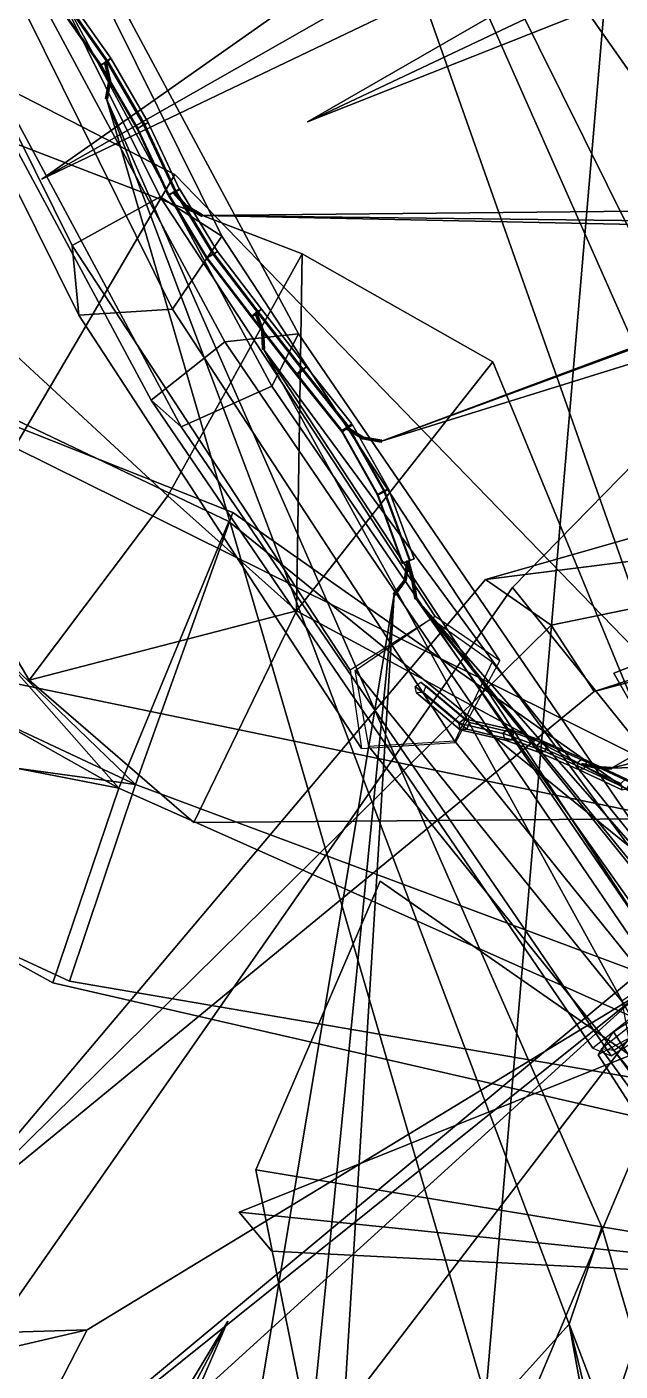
# Model space of a CAD drawing. Header units: metres. Extents: x -422 to 269, y -311 to 154.
# Drawn here: x -65.1 to -42.1, y -132 to -80.1 of the extents above; entities that cross this region are included whole.
import ezdxf

# ---------------------------------------------------------------- set-up
doc = ezdxf.new("R2010")
doc.units = ezdxf.units.M

msp = doc.modelspace()

# ---------------------------------------------------------------- linework, layer by layer
at = {"layer": 'coral-li_Intrnd', "color": 3}
for points in [[(-69.834, -66.6798, 573.8269), (-59.9173, -86.6771, 593.9765), (-63.3127, -88.5546, 593.7843), (-73.2293, -68.5573, 573.6347)], [(-67.453, -68.1911, 571.1553), (-57.5363, -88.1884, 591.3049), (-59.9173, -86.6771, 593.9765), (-69.834, -66.6798, 573.8269)], [(-67.75, -67.4526, 572.1255), (-54.5768, -91.966, 583.5184), (-57.4224, -92.2746, 586.1448), (-70.5956, -67.7612, 574.7519)], [(-68.7793, -69.472, 568.9707), (-55.6061, -93.9854, 580.3636), (-54.5768, -91.966, 583.5184), (-67.75, -67.4526, 572.1255)], [(-70.5956, -67.7612, 574.7519), (-57.4224, -92.2746, 586.1448), (-60.2585, -94.5298, 584.5715), (-73.4317, -70.0165, 573.1786)], [(-69.3547, -71.01667, 569.287), (-59.438, -91.01397, 589.4366), (-57.5363, -88.1884, 591.3049), (-67.453, -68.1911, 571.1553)], [(-73.2293, -68.5573, 573.6347), (-63.3127, -88.5546, 593.7843), (-63.0619, -91.2437, 590.9921), (-72.9785, -71.2464, 570.8425)], [(-72.2707, -71.0475, 569.6179), (-59.09748, -95.5608, 581.0107), (-55.6061, -93.9854, 580.3636), (-68.7793, -69.472, 568.9707)], [(-73.4317, -70.0165, 573.1786), (-60.2585, -94.5298, 584.5715), (-59.09748, -95.5608, 581.0107), (-72.2707, -71.0475, 569.6179)], [(-72.9785, -71.2464, 570.8425), (-63.0619, -91.2437, 590.9921), (-59.438, -91.01397, 589.4366), (-69.3547, -71.01667, 569.287)], [(-59.9173, -86.6771, 593.9765), (-49.2929, -102.876, 616.3358), (-52.5727, -104.9572, 616.3828), (-63.3127, -88.5546, 593.7843)], [(-57.5363, -88.1884, 591.3049), (-46.7963, -104.591, 613.9033), (-49.2929, -102.876, 616.3358), (-59.9173, -86.6771, 593.9765)], [(-59.438, -91.01397, 589.4366), (-48.5099, -107.748, 612.4244), (-46.7963, -104.591, 613.9033), (-57.5363, -88.1884, 591.3049)], [(-63.3127, -88.5546, 593.7843), (-52.5727, -104.9572, 616.3828), (-52.1337, -107.9778, 613.9799), (-63.0619, -91.2437, 590.9921)], [(-63.0619, -91.2437, 590.9921), (-52.1337, -107.9778, 613.9799), (-48.5099, -107.748, 612.4244), (-59.438, -91.01397, 589.4366)], [(-57.4224, -92.2746, 586.1448), (-40.3647, -117.3013, 591.2711), (-43.2008, -119.5566, 589.6978), (-60.2585, -94.5298, 584.5715)], [(-54.5768, -91.966, 583.5184), (-37.9733, -116.2484, 588.3965), (-40.3647, -117.3013, 591.2711), (-57.4224, -92.2746, 586.1448)], [(-55.6061, -93.9854, 580.3636), (-39.2817, -117.8104, 585.0891), (-37.9733, -116.2484, 588.3965), (-54.5768, -91.966, 583.5184)], [(-59.09748, -95.5608, 581.0107), (-42.494, -119.8433, 585.8888), (-39.2817, -117.8104, 585.0891), (-55.6061, -93.9854, 580.3636)], [(-60.2585, -94.5298, 584.5715), (-43.2008, -119.5566, 589.6978), (-42.494, -119.8433, 585.8888), (-59.09748, -95.5608, 581.0107)], [(-49.4506, -102.9599, 615.9559), (-39.1577, -115.7324, 638.0489), (-42.08405, -117.7404, 638.2513), (-52.3769, -104.9679, 616.1584)], [(-47.0911, -104.6328, 613.8895), (-36.7982, -117.4053, 635.9824), (-39.1577, -115.7324, 638.0489), (-49.4506, -102.9599, 615.9559)], [(-48.5371, -107.6904, 612.7955), (-38.2442, -120.4629, 634.8885), (-36.7982, -117.4053, 635.9824), (-47.0911, -104.6328, 613.8895)], [(-52.3769, -104.9679, 616.1584), (-42.08405, -117.7404, 638.2513), (-41.5603, -120.6731, 636.3119), (-51.8532, -107.9006, 614.2189)], [(-51.8532, -107.9006, 614.2189), (-41.5603, -120.6731, 636.3119), (-38.2442, -120.4629, 634.8885), (-48.5371, -107.6904, 612.7955)], [(-39.4259, -116.9807, 590.5884), (-24.651, -139.9418, 594.0043), (-27.6287, -141.8784, 593.8661), (-42.4036, -118.9174, 590.4502)], [(-40.288, -117.519, 591.0237), (-24.1725, -139.6604, 593.7123), (-26.7678, -141.7242, 592.2726), (-42.8832, -119.5828, 589.584)], [(-42.379, -119.643, 586.0657), (-26.2635, -141.7844, 588.7543), (-23.4117, -139.8, 588.0025), (-39.5271, -117.6586, 585.3139)], [(-42.9999, -119.8054, 587.0602), (-28.225, -142.7665, 590.4762), (-25.559, -141.3464, 588.4905), (-40.3339, -118.3853, 585.0745)], [(-42.4036, -118.9174, 590.4502), (-27.6287, -141.8784, 593.8661), (-28.225, -142.7665, 590.4762), (-42.9999, -119.8054, 587.0602)], [(-42.8832, -119.5828, 589.584), (-26.7678, -141.7242, 592.2726), (-26.2635, -141.7844, 588.7543), (-42.379, -119.643, 586.0657)]]:
    msp.add_3dface(points, dxfattribs=at)
at = {"layer": 'coral-li_Leaf', "color": 3}
for points in [[(-122.5912, -112.8587, 399.1118), (-142.5465, -114.0857, 372.0294), (-64.3111, -7.6116, 353.467)], [(-122.5912, -112.8587, 399.1118), (-64.3111, -7.6116, 353.467), (-142.5465, -114.0857, 372.0294)], [(-64.3111, -7.6116, 353.467), (-112.0403, -108.6876, 421.2815), (-122.5912, -112.8587, 399.1118)], [(-64.3111, -7.6116, 353.467), (-122.5912, -112.8587, 399.1118), (-112.0403, -108.6876, 421.2815)], [(-37.1664, -139.512, 350.2788), (-48.1767, -142.7496, 318.6329), (-36.955, -11.3458, 338.8611)], [(-37.1664, -139.512, 350.2788), (-36.955, -11.3458, 338.8611), (-48.1767, -142.7496, 318.6329)], [(-35.8006, -78.4035, 554.0554), (-31.865, -80.6178, 539.096), (-76.1096, -37.2877, 538.1706)], [(-35.8006, -78.4035, 554.0554), (-76.1096, -37.2877, 538.1706), (-31.865, -80.6178, 539.096)], [(9.782, -44.4468, 439.39), (-46.3025, -101.7557, 483.5005), (-37.1597, -113.1138, 473.9453)], [(9.782, -44.4468, 439.39), (-37.1597, -113.1138, 473.9453), (-46.3025, -101.7557, 483.5005)], [(-67.1485, -45.8071, 541.866), (-33.4479, -93.6829, 557.8463), (-29.8816, -92.2073, 546.9492)], [(-67.1485, -45.8071, 541.866), (-29.8816, -92.2073, 546.9492), (-33.4479, -93.6829, 557.8463)], [(-29.8816, -92.2073, 546.9492), (-27.7686, -92.466, 531.4689), (-67.1485, -45.8071, 541.866)], [(-29.8816, -92.2073, 546.9492), (-67.1485, -45.8071, 541.866), (-27.7686, -92.466, 531.4689)], [(-58.4374, -54.401, 545.4658), (-38.9494, -109.598, 561.4883), (-34.3475, -108.7853, 550.9146)], [(-58.4374, -54.401, 545.4658), (-34.3475, -108.7853, 550.9146), (-38.9494, -109.598, 561.4883)], [(-34.3475, -108.7853, 550.9146), (-31.2481, -109.168, 535.6038), (-58.4374, -54.401, 545.4658)], [(-34.3475, -108.7853, 550.9146), (-58.4374, -54.401, 545.4658), (-31.2481, -109.168, 535.6038)], [(-57.5984, -54.06905, 545.8489), (-11.05042, -81.2115, 573.7733), (-7.01489, -80.8388, 562.9465)], [(-57.5984, -54.06905, 545.8489), (-7.01489, -80.8388, 562.9465), (-11.05042, -81.2115, 573.7733)], [(-7.01489, -80.8388, 562.9465), (-3.1714, -83.5448, 548.0442), (-57.5984, -54.06905, 545.8489)], [(-7.01489, -80.8388, 562.9465), (-57.5984, -54.06905, 545.8489), (-3.1714, -83.5448, 548.0442)], [(-29.5303, -69.2636, 737.2285), (-64.4849, -85.99, 744.1902), (-34.3606, -68.823, 729.7443)], [(-29.5303, -69.2636, 737.2285), (-34.3606, -68.823, 729.7443), (-64.4849, -85.99, 744.1902)], [(-34.3606, -68.823, 729.7443), (-64.4849, -85.99, 744.1902), (-41.0146, -69.4695, 721.3805)], [(-34.3606, -68.823, 729.7443), (-41.0146, -69.4695, 721.3805), (-64.4849, -85.99, 744.1902)], [(-21.1227, -70.6874, 766.3065), (-54.2188, -83.7805, 769.4338), (-24.8375, -69.8831, 759.1609)], [(-21.1227, -70.6874, 766.3065), (-24.8375, -69.8831, 759.1609), (-54.2188, -83.7805, 769.4338)], [(-24.8375, -69.8831, 759.1609), (-54.2188, -83.7805, 769.4338), (-30.1898, -69.9382, 751.0513)], [(-24.8375, -69.8831, 759.1609), (-30.1898, -69.9382, 751.0513), (-54.2188, -83.7805, 769.4338)], [(-65.5389, -96.3488, 669.8953), (-77.8096, -76.3077, 692.61), (-59.3452, -85.8068, 671.121)], [(-65.5389, -96.3488, 669.8953), (-59.3452, -85.8068, 671.121), (-77.8096, -76.3077, 692.61)], [(-3.6525, -78.5453, 584.4496), (-0.753, -77.2034, 571.1906), (-51.3642, -96.1148, 572.9307)], [(-3.6525, -78.5453, 584.4496), (-51.3642, -96.1148, 572.9307), (-0.753, -77.2034, 571.1906)], [(-64.9776, -105.3414, 703.3209), (-80.6228, -78.792, 727.8245), (-59.6126, -98.2192, 703.4929)], [(-64.9776, -105.3414, 703.3209), (-59.6126, -98.2192, 703.4929), (-80.6228, -78.792, 727.8245)], [(-59.6126, -98.2192, 703.4929), (-80.6228, -78.792, 727.8245), (-54.4304, -88.8792, 704.2389)], [(-59.6126, -98.2192, 703.4929), (-54.4304, -88.8792, 704.2389), (-80.6228, -78.792, 727.8245)], [(-51.3642, -96.1148, 572.9307), (-4.9382, -81.6775, 593.9545), (-3.6525, -78.5453, 584.4496)], [(-51.3642, -96.1148, 572.9307), (-3.6525, -78.5453, 584.4496), (-4.9382, -81.6775, 593.9545)], [(-61.9923, -82.8861, 573.1648), (-47.1827, -133.6174, 569.5825), (-44.1159, -130.2162, 560.5917)], [(-61.9923, -82.8861, 573.1648), (-44.1159, -130.2162, 560.5917), (-47.1827, -133.6174, 569.5825)], [(-44.1159, -130.2162, 560.5917), (-42.8599, -126.4684, 547.5386), (-61.9923, -82.8861, 573.1648)], [(-44.1159, -130.2162, 560.5917), (-61.9923, -82.8861, 573.1648), (-42.8599, -126.4684, 547.5386)], [(-65.5389, -96.3488, 669.8953), (-59.3452, -85.8068, 671.121), (-33.9801, -111.9843, 638.8175)], [(-65.5389, -96.3488, 669.8953), (-33.9801, -111.9843, 638.8175), (-59.3452, -85.8068, 671.121)], [(-2.9782, -98.5211, 649.7433), (-4.06479, -86.6654, 646.7), (-42.481, -108.7426, 626.4774)], [(-2.9782, -98.5211, 649.7433), (-42.481, -108.7426, 626.4774), (-4.06479, -86.6654, 646.7)], [(-58.2943, -87.3981, 574.0093), (-10.5521, -88.3814, 596.9337), (-7.8911, -86.8961, 587.315)], [(-58.2943, -87.3981, 574.0093), (-7.8911, -86.8961, 587.315), (-10.5521, -88.3814, 596.9337)], [(-7.8911, -86.8961, 587.315), (-4.2414, -88.03004, 574.223), (-58.2943, -87.3981, 574.0093)], [(-7.8911, -86.8961, 587.315), (-58.2943, -87.3981, 574.0093), (-4.2414, -88.03004, 574.223)], [(-61.5073, -109.5052, 687.8392), (-83.1463, -97.3321, 698.2047), (-80.305, -88.2179, 696.3947)], [(-61.5073, -109.5052, 687.8392), (-80.305, -88.2179, 696.3947), (-83.1463, -97.3321, 698.2047)], [(-61.5073, -109.5052, 687.8392), (-80.305, -88.2179, 696.3947), (-57.2621, -99.2101, 687.2524)], [(-61.5073, -109.5052, 687.8392), (-57.2621, -99.2101, 687.2524), (-80.305, -88.2179, 696.3947)], [(-60.8609, -109.3669, 688.3796), (-84.6717, -98.2038, 694.0629), (-81.9963, -88.9835, 692.564)], [(-60.8609, -109.3669, 688.3796), (-81.9963, -88.9835, 692.564), (-84.6717, -98.2038, 694.0629)], [(-60.8609, -109.3669, 688.3796), (-81.9963, -88.9835, 692.564), (-57.1039, -98.8675, 688.3145)], [(-60.8609, -109.3669, 688.3796), (-57.1039, -98.8675, 688.3145), (-81.9963, -88.9835, 692.564)], [(-54.6445, -102.6601, 674.6042), (-59.6126, -98.2192, 703.4929), (-54.4304, -88.8792, 704.2389)], [(-54.6445, -102.6601, 674.6042), (-54.4304, -88.8792, 704.2389), (-59.6126, -98.2192, 703.4929)], [(-54.6445, -102.6601, 674.6042), (-54.4304, -88.8792, 704.2389), (-47.05982, -93.04155, 675.5807)], [(-54.6445, -102.6601, 674.6042), (-47.05982, -93.04155, 675.5807), (-54.4304, -88.8792, 704.2389)], [(-55.9257, -92.5604, 573.0347), (-30.4738, -138.8195, 568.7792), (-28.2659, -134.729, 559.8238)], [(-55.9257, -92.5604, 573.0347), (-28.2659, -134.729, 559.8238), (-30.4738, -138.8195, 568.7792)], [(-28.2659, -134.729, 559.8238), (-27.9224, -130.6461, 546.8153), (-55.9257, -92.5604, 573.0347)], [(-28.2659, -134.729, 559.8238), (-55.9257, -92.5604, 573.0347), (-27.9224, -130.6461, 546.8153)], [(-54.6445, -102.6601, 674.6042), (-47.05982, -93.04155, 675.5807), (-39.809, -110.6831, 630.7659)], [(-54.6445, -102.6601, 674.6042), (-39.809, -110.6831, 630.7659), (-47.05982, -93.04155, 675.5807)], [(-18.604, -97.828, 741.8746), (-47.3492, -101.4522, 735.5282), (-21.5234, -94.07542, 731.7875)], [(-18.604, -97.828, 741.8746), (-21.5234, -94.07542, 731.7875), (-47.3492, -101.4522, 735.5282)], [(-33.9801, -111.9843, 638.8175), (-68.8838, -104.776, 670.5584), (-65.5389, -96.3488, 669.8953)], [(-33.9801, -111.9843, 638.8175), (-65.5389, -96.3488, 669.8953), (-68.8838, -104.776, 670.5584)], [(-61.5073, -109.5052, 687.8392), (-86.4788, -104.6578, 699.0609), (-83.1463, -97.3321, 698.2047)], [(-61.5073, -109.5052, 687.8392), (-83.1463, -97.3321, 698.2047), (-86.4788, -104.6578, 699.0609)], [(-18.604, -97.828, 741.8746), (-44.8075, -103.217, 744.7392), (-47.3492, -101.4522, 735.5282)], [(-18.604, -97.828, 741.8746), (-47.3492, -101.4522, 735.5282), (-44.8075, -103.217, 744.7392)], [(-18.604, -97.828, 741.8746), (-43.1491, -105.7764, 752.2361), (-44.8075, -103.217, 744.7392)], [(-18.604, -97.828, 741.8746), (-44.8075, -103.217, 744.7392), (-43.1491, -105.7764, 752.2361)], [(-17.01238, -98.8794, 749.901), (-43.1491, -105.7764, 752.2361), (-18.604, -97.828, 741.8746)], [(-17.01238, -98.8794, 749.901), (-18.604, -97.828, 741.8746), (-43.1491, -105.7764, 752.2361)], [(-60.8609, -109.3669, 688.3796), (-87.735, -105.6835, 694.48), (-84.6717, -98.2038, 694.0629)], [(-60.8609, -109.3669, 688.3796), (-84.6717, -98.2038, 694.0629), (-87.735, -105.6835, 694.48)], [(-54.6445, -102.6601, 674.6042), (-64.9776, -105.3414, 703.3209), (-59.6126, -98.2192, 703.4929)], [(-54.6445, -102.6601, 674.6042), (-59.6126, -98.2192, 703.4929), (-64.9776, -105.3414, 703.3209)], [(-42.481, -108.7426, 626.4774), (-1.09285, -107.4025, 650.2036), (-2.9782, -98.5211, 649.7433)], [(-42.481, -108.7426, 626.4774), (-2.9782, -98.5211, 649.7433), (-1.09285, -107.4025, 650.2036)], [(-60.8609, -109.3669, 688.3796), (-57.1039, -98.8675, 688.3145), (-21.05065, -124.2182, 684.9818)], [(-60.8609, -109.3669, 688.3796), (-21.05065, -124.2182, 684.9818), (-57.1039, -98.8675, 688.3145)], [(-61.5073, -109.5052, 687.8392), (-57.2621, -99.2101, 687.2524), (-23.9536, -126.2293, 676.5703)], [(-61.5073, -109.5052, 687.8392), (-23.9536, -126.2293, 676.5703), (-57.2621, -99.2101, 687.2524)], [(-46.3025, -101.7557, 483.5005), (-77.7534, -146.8602, 499.7283), (-37.1597, -113.1138, 473.9453)], [(-46.3025, -101.7557, 483.5005), (-37.1597, -113.1138, 473.9453), (-77.7534, -146.8602, 499.7283)], [(-44.8075, -103.217, 744.7392), (-68.7082, -126.7617, 738.7117), (-47.3492, -101.4522, 735.5282)], [(-44.8075, -103.217, 744.7392), (-47.3492, -101.4522, 735.5282), (-68.7082, -126.7617, 738.7117)], [(-50.8716, -102.0322, 572.2581), (-59.5479, -153.8685, 565.6608), (-55.7794, -151.5152, 556.6017)], [(-50.8716, -102.0322, 572.2581), (-55.7794, -151.5152, 556.6017), (-59.5479, -153.8685, 565.6608)], [(-55.7794, -151.5152, 556.6017), (-53.7011, -147.8068, 543.6428), (-50.8716, -102.0322, 572.2581)], [(-55.7794, -151.5152, 556.6017), (-50.8716, -102.0322, 572.2581), (-53.7011, -147.8068, 543.6428)], [(-50.03716, -102.1907, 572.55), (-19.9142, -144.8003, 581.6519), (-17.06168, -142.5676, 572.2346)], [(-50.03716, -102.1907, 572.55), (-17.06168, -142.5676, 572.2346), (-19.9142, -144.8003, 581.6519)], [(-17.06168, -142.5676, 572.2346), (-15.5683, -141.47, 558.7226), (-50.03716, -102.1907, 572.55)], [(-17.06168, -142.5676, 572.2346), (-50.03716, -102.1907, 572.55), (-15.5683, -141.47, 558.7226)], [(-58.6129, -110.8391, 674.6306), (-64.9776, -105.3414, 703.3209), (-54.6445, -102.6601, 674.6042)], [(-58.6129, -110.8391, 674.6306), (-54.6445, -102.6601, 674.6042), (-64.9776, -105.3414, 703.3209)], [(-39.809, -110.6831, 630.7659), (-58.6129, -110.8391, 674.6306), (-54.6445, -102.6601, 674.6042)], [(-39.809, -110.6831, 630.7659), (-54.6445, -102.6601, 674.6042), (-58.6129, -110.8391, 674.6306)], [(-43.1491, -105.7764, 752.2361), (-68.7082, -126.7617, 738.7117), (-44.8075, -103.217, 744.7392)], [(-43.1491, -105.7764, 752.2361), (-44.8075, -103.217, 744.7392), (-68.7082, -126.7617, 738.7117)], [(-64.06078, -117.0235, 690.0791), (-86.4788, -104.6578, 699.0609), (-61.5073, -109.5052, 687.8392)], [(-64.06078, -117.0235, 690.0791), (-61.5073, -109.5052, 687.8392), (-86.4788, -104.6578, 699.0609)], [(-63.4169, -116.97, 690.3088), (-87.735, -105.6835, 694.48), (-60.8609, -109.3669, 688.3796)], [(-63.4169, -116.97, 690.3088), (-60.8609, -109.3669, 688.3796), (-87.735, -105.6835, 694.48)], [(-23.9536, -126.2293, 676.5703), (-64.06078, -117.0235, 690.0791), (-61.5073, -109.5052, 687.8392)], [(-23.9536, -126.2293, 676.5703), (-61.5073, -109.5052, 687.8392), (-64.06078, -117.0235, 690.0791)], [(-21.05065, -124.2182, 684.9818), (-63.4169, -116.97, 690.3088), (-60.8609, -109.3669, 688.3796)], [(-21.05065, -124.2182, 684.9818), (-60.8609, -109.3669, 688.3796), (-63.4169, -116.97, 690.3088)], [(-37.1597, -113.1138, 473.9453), (-77.7534, -146.8602, 499.7283), (-70.6612, -156.8954, 487.8342)], [(-37.1597, -113.1138, 473.9453), (-70.6612, -156.8954, 487.8342), (-77.7534, -146.8602, 499.7283)], [(-37.1597, -113.1138, 473.9453), (-70.6612, -156.8954, 487.8342), (-61.5157, -170.8289, 475.8429)], [(-37.1597, -113.1138, 473.9453), (-61.5157, -170.8289, 475.8429), (-70.6612, -156.8954, 487.8342)], [(-37.1597, -113.1138, 473.9453), (-61.5157, -170.8289, 475.8429), (-28.7349, -127.6061, 457.385)], [(-37.1597, -113.1138, 473.9453), (-28.7349, -127.6061, 457.385), (-61.5157, -170.8289, 475.8429)], [(-68.9696, -142.5079, 598.6396), (-41.4045, -117.4585, 611.3974), (-66.3769, -137.4825, 591.7431)], [(-68.9696, -142.5079, 598.6396), (-66.3769, -137.4825, 591.7431), (-41.4045, -117.4585, 611.3974)], [(-66.3769, -137.4825, 591.7431), (-41.4045, -117.4585, 611.3974), (-62.739, -130.4315, 584.5532)], [(-66.3769, -137.4825, 591.7431), (-62.739, -130.4315, 584.5532), (-41.4045, -117.4585, 611.3974)], [(-44.1159, -130.2162, 560.5917), (-33.8734, -157.0787, 538.4709), (-42.8599, -126.4684, 547.5386)], [(-44.1159, -130.2162, 560.5917), (-42.8599, -126.4684, 547.5386), (-33.8734, -157.0787, 538.4709)], [(-75.2573, -159.9111, 627.9213), (-57.2995, -130.0935, 635.9825), (-71.6073, -157.2709, 621.1973)], [(-75.2573, -159.9111, 627.9213), (-71.6073, -157.2709, 621.1973), (-57.2995, -130.0935, 635.9825)], [(-71.6073, -157.2709, 621.1973), (-57.2995, -130.0935, 635.9825), (-67.1632, -152.8291, 613.7853)], [(-71.6073, -157.2709, 621.1973), (-67.1632, -152.8291, 613.7853), (-57.2995, -130.0935, 635.9825)], [(-47.1827, -133.6174, 569.5825), (-37.9835, -163.6128, 558.7766), (-44.1159, -130.2162, 560.5917)], [(-47.1827, -133.6174, 569.5825), (-44.1159, -130.2162, 560.5917), (-37.9835, -163.6128, 558.7766)], [(-44.1159, -130.2162, 560.5917), (-37.9835, -163.6128, 558.7766), (-36.8491, -160.3336, 549.5063)], [(-44.1159, -130.2162, 560.5917), (-36.8491, -160.3336, 549.5063), (-37.9835, -163.6128, 558.7766)], [(-44.1159, -130.2162, 560.5917), (-36.8491, -160.3336, 549.5063), (-33.8734, -157.0787, 538.4709)], [(-44.1159, -130.2162, 560.5917), (-33.8734, -157.0787, 538.4709), (-36.8491, -160.3336, 549.5063)], [(-94.4986, -137.8275, 582.3616), (-66.3769, -137.4825, 591.7431), (-62.739, -130.4315, 584.5532)], [(-94.4986, -137.8275, 582.3616), (-62.739, -130.4315, 584.5532), (-66.3769, -137.4825, 591.7431)], [(-94.4986, -137.8275, 582.3616), (-62.739, -130.4315, 584.5532), (-90.2332, -131.2791, 572.8788)], [(-94.4986, -137.8275, 582.3616), (-90.2332, -131.2791, 572.8788), (-62.739, -130.4315, 584.5532)]]:
    msp.add_3dface(points, dxfattribs=at)
at = {"layer": 'coral-li_Mrstm', "color": 3}
for points in [[(-28.9603, -128.7412, 659.8846), (-30.6321, -100.4321, 672.8924), (-42.39, -105.068, 658.0786)], [(-28.9603, -128.7412, 659.8846), (-42.39, -105.068, 658.0786), (-30.6321, -100.4321, 672.8924)], [(-28.9603, -128.7412, 659.8846), (-51.4119, -113.1065, 655.9598), (-56.2153, -124.2512, 671.3244)], [(-28.9603, -128.7412, 659.8846), (-56.2153, -124.2512, 671.3244), (-51.4119, -113.1065, 655.9598)], [(-28.9603, -128.7412, 659.8846), (-35.9419, -113.8621, 701.1019), (-44.1814, -138.8972, 713.1866)], [(-28.9603, -128.7412, 659.8846), (-44.1814, -138.8972, 713.1866), (-35.9419, -113.8621, 701.1019)], [(-28.9603, -128.7412, 659.8846), (-39.7276, -119.0107, 701.9662), (-56.858, -125.8832, 673.5576)], [(-28.9603, -128.7412, 659.8846), (-56.858, -125.8832, 673.5576), (-39.7276, -119.0107, 701.9662)], [(-28.9603, -128.7412, 659.8846), (-56.2153, -124.2512, 671.3244), (-50.5487, -152.3114, 690.6642)], [(-28.9603, -128.7412, 659.8846), (-50.5487, -152.3114, 690.6642), (-56.2153, -124.2512, 671.3244)], [(-28.9603, -128.7412, 659.8846), (-56.858, -125.8832, 673.5576), (-55.6006, -127.3881, 654.1838)], [(-28.9603, -128.7412, 659.8846), (-55.6006, -127.3881, 654.1838), (-56.858, -125.8832, 673.5576)], [(-28.9603, -128.7412, 659.8846), (-51.8369, -135.7756, 646.0607), (-45.8553, -152.6774, 653.9281)], [(-28.9603, -128.7412, 659.8846), (-45.8553, -152.6774, 653.9281), (-51.8369, -135.7756, 646.0607)], [(-28.9603, -128.7412, 659.8846), (-50.5487, -152.3114, 690.6642), (-32.598, -175.0534, 691.7888)], [(-28.9603, -128.7412, 659.8846), (-32.598, -175.0534, 691.7888), (-50.5487, -152.3114, 690.6642)], [(-28.9603, -128.7412, 659.8846), (-44.1814, -138.8972, 713.1866), (-47.8002, -156.8403, 688.8153)], [(-28.9603, -128.7412, 659.8846), (-47.8002, -156.8403, 688.8153), (-44.1814, -138.8972, 713.1866)], [(-28.9603, -128.7412, 659.8846), (-47.8002, -156.8403, 688.8153), (-44.9519, -155.1002, 655.1019)], [(-28.9603, -128.7412, 659.8846), (-44.9519, -155.1002, 655.1019), (-47.8002, -156.8403, 688.8153)], [(-28.9603, -128.7412, 659.8846), (-45.8553, -152.6774, 653.9281), (-20.8326, -171.4993, 668.5266)], [(-28.9603, -128.7412, 659.8846), (-20.8326, -171.4993, 668.5266), (-45.8553, -152.6774, 653.9281)], [(-28.9603, -128.7412, 659.8846), (-44.9519, -155.1002, 655.1019), (-40.4928, -143.5367, 640.0823)], [(-28.9603, -128.7412, 659.8846), (-40.4928, -143.5367, 640.0823), (-44.9519, -155.1002, 655.1019)]]:
    msp.add_3dface(points, dxfattribs=at)
at = {"layer": 'coral-li_Petiole', "color": 3}
for points in [[(-63.6245, -79.1118, 573.7201), (-61.9869, -81.4369, 573.7507), (-62.2239, -81.6054, 573.6241), (-63.8569, -79.2867, 573.5936)], [(-63.8569, -79.2867, 573.5936), (-62.2239, -81.6054, 573.6241), (-62.1955, -81.5895, 573.3138), (-63.8272, -79.2727, 573.2833)], [(-63.8272, -79.2727, 573.2833), (-62.1955, -81.5895, 573.3138), (-61.946, -81.4146, 573.2473), (-63.5813, -79.09281, 573.2167)], [(-63.4567, -78.9939, 573.485), (-61.8178, -81.3208, 573.5157), (-61.9869, -81.4369, 573.7507), (-63.6245, -79.1118, 573.7201)], [(-63.5813, -79.09281, 573.2167), (-61.946, -81.4146, 573.2473), (-61.8178, -81.3208, 573.5157), (-63.4567, -78.9939, 573.485)], [(-61.9859, -81.4376, 573.7506), (-60.5592, -83.8922, 573.8255), (-60.809, -84.0413, 573.699), (-62.2357, -81.5866, 573.6241)], [(-62.2036, -81.5775, 573.3139), (-60.7769, -84.03214, 573.3888), (-60.5126, -83.8805, 573.3222), (-61.9393, -81.4259, 573.2473)], [(-62.06791, -81.4848, 573.5126), (-61.9021, -82.1984, 573.4), (-61.9002, -82.1905, 573.3524), (-62.06598, -81.4769, 573.465)], [(-62.02295, -81.4772, 573.5307), (-61.8571, -82.1909, 573.4181), (-61.9021, -82.1984, 573.4), (-62.06791, -81.4848, 573.5126)], [(-62.06598, -81.4769, 573.465), (-61.9002, -82.1905, 573.3524), (-61.855, -82.1782, 573.3409), (-62.02077, -81.4646, 573.4536)], [(-61.9943, -81.4648, 573.494), (-61.8285, -82.1784, 573.3813), (-61.8571, -82.1909, 573.4181), (-62.02295, -81.4772, 573.5307)], [(-62.02077, -81.4646, 573.4536), (-61.855, -82.1782, 573.3409), (-61.8285, -82.1784, 573.3813), (-61.9943, -81.4648, 573.494)], [(-61.8055, -81.3399, 573.5156), (-60.3788, -83.7945, 573.5905), (-60.5592, -83.8922, 573.8255), (-61.9859, -81.4376, 573.7506)], [(-61.9393, -81.4259, 573.2473), (-60.5126, -83.8805, 573.3222), (-60.3788, -83.7945, 573.5905), (-61.8055, -81.3399, 573.5156)], [(-62.2357, -81.5866, 573.6241), (-60.809, -84.0413, 573.699), (-60.7769, -84.03214, 573.3888), (-62.2036, -81.5775, 573.3139)], [(-61.9021, -82.1984, 573.4), (-62.02615, -82.8874, 573.1884), (-62.02439, -82.8735, 573.1422), (-61.9002, -82.1905, 573.3524)], [(-61.8571, -82.1909, 573.4181), (-61.9806, -82.8996, 573.2019), (-62.02615, -82.8874, 573.1884), (-61.9021, -82.1984, 573.4)], [(-61.9002, -82.1905, 573.3524), (-62.02439, -82.8735, 573.1422), (-61.9787, -82.877, 573.127), (-61.855, -82.1782, 573.3409)], [(-61.8285, -82.1784, 573.3813), (-61.9518, -82.893, 573.1638), (-61.9806, -82.8996, 573.2019), (-61.8571, -82.1909, 573.4181)], [(-61.855, -82.1782, 573.3409), (-61.9787, -82.877, 573.127), (-61.9518, -82.893, 573.1638), (-61.8285, -82.1784, 573.3813)], [(-60.5592, -83.8922, 573.8255), (-59.3512, -86.4611, 573.9445), (-59.612, -86.5896, 573.8177), (-60.809, -84.0413, 573.699)], [(-60.809, -84.0413, 573.699), (-59.612, -86.5896, 573.8177), (-59.5769, -86.5875, 573.5078), (-60.7769, -84.03214, 573.3888)], [(-60.7769, -84.03214, 573.3888), (-59.5769, -86.5875, 573.5078), (-59.2999, -86.4603, 573.4415), (-60.5126, -83.8805, 573.3222)], [(-60.3788, -83.7945, 573.5905), (-59.1612, -86.3827, 573.7099), (-59.3512, -86.4611, 573.9445), (-60.5592, -83.8922, 573.8255)], [(-60.5126, -83.8805, 573.3222), (-59.2999, -86.4603, 573.4415), (-59.1612, -86.3827, 573.7099), (-60.3788, -83.7945, 573.5905)], [(-59.346, -86.4689, 573.9444), (-57.8717, -88.8958, 573.8908), (-58.1219, -89.04504, 573.7653), (-59.5962, -86.6181, 573.8189)], [(-59.5962, -86.6181, 573.8189), (-58.1219, -89.04504, 573.7653), (-58.09834, -89.02386, 573.455), (-59.5726, -86.5969, 573.5086)], [(-59.5726, -86.5969, 573.5086), (-58.09834, -89.02386, 573.455), (-57.8387, -88.8646, 573.3873), (-59.313, -86.4378, 573.4409)], [(-59.3973, -86.4845, 573.7245), (-58.907, -87.02677, 573.847), (-58.9388, -87.05956, 573.8291), (-59.4291, -86.5173, 573.7066)], [(-59.4291, -86.5173, 573.7066), (-58.9388, -87.05956, 573.8291), (-58.9308, -87.06306, 573.7816), (-59.4211, -86.5208, 573.6591)], [(-59.4211, -86.5208, 573.6591), (-58.9308, -87.06306, 573.7816), (-58.8948, -87.0331, 573.7701), (-59.3851, -86.4908, 573.6476)], [(-59.3705, -86.4685, 573.6878), (-58.8802, -87.0108, 573.8103), (-58.907, -87.02677, 573.847), (-59.3973, -86.4845, 573.7245)], [(-59.3851, -86.4908, 573.6476), (-58.8948, -87.0331, 573.7701), (-58.8802, -87.0108, 573.8103), (-59.3705, -86.4685, 573.6878)], [(-59.1738, -86.3591, 573.7086), (-57.6995, -88.786, 573.655), (-57.8717, -88.8958, 573.8908), (-59.346, -86.4689, 573.9444)], [(-59.313, -86.4378, 573.4409), (-57.8387, -88.8646, 573.3873), (-57.6995, -88.786, 573.655), (-59.1738, -86.3591, 573.7086)], [(-58.907, -87.02677, 573.847), (-58.2968, -87.3814, 574.0469), (-58.3168, -87.4238, 574.0323), (-58.9388, -87.05956, 573.8291)], [(-58.9388, -87.05956, 573.8291), (-58.3168, -87.4238, 574.0323), (-58.3053, -87.4302, 573.9859), (-58.9308, -87.06306, 573.7816)], [(-58.9308, -87.06306, 573.7816), (-58.3053, -87.4302, 573.9859), (-58.2787, -87.3926, 573.9716), (-58.8948, -87.0331, 573.7701)], [(-58.8802, -87.0108, 573.8103), (-58.2735, -87.3626, 574.0091), (-58.2968, -87.3814, 574.0469), (-58.907, -87.02677, 573.847)], [(-58.8948, -87.0331, 573.7701), (-58.2787, -87.3926, 573.9716), (-58.2735, -87.3626, 574.0091), (-58.8802, -87.0108, 573.8103)], [(-57.8717, -88.8958, 573.8908), (-56.1468, -91.1524, 573.6636), (-56.3842, -91.3212, 573.538), (-58.1219, -89.04504, 573.7653)], [(-58.1219, -89.04504, 573.7653), (-56.3842, -91.3212, 573.538), (-56.3741, -91.2823, 573.2287), (-58.09834, -89.02386, 573.455)], [(-58.09834, -89.02386, 573.455), (-56.3741, -91.2823, 573.2287), (-56.1353, -91.09314, 573.1616), (-57.8387, -88.8646, 573.3873)], [(-57.6995, -88.786, 573.655), (-55.9956, -91.01334, 573.4289), (-56.1468, -91.1524, 573.6636), (-57.8717, -88.8958, 573.8908)], [(-57.8387, -88.8646, 573.3873), (-56.1353, -91.09314, 573.1616), (-55.9956, -91.01334, 573.4289), (-57.6995, -88.786, 573.655)], [(-56.1436, -91.1566, 573.6631), (-54.4064, -93.3846, 573.373), (-54.6438, -93.5533, 573.2474), (-56.381, -91.3253, 573.5375)], [(-56.381, -91.3253, 573.5375), (-54.6438, -93.5533, 573.2474), (-54.6381, -93.5087, 572.9387), (-56.3753, -91.2807, 573.2289)], [(-56.3753, -91.2807, 573.2289), (-54.6381, -93.5087, 572.9387), (-54.402, -93.3159, 572.8721), (-56.1393, -91.08799, 573.1622)], [(-56.2392, -91.179, 573.3797), (-55.9873, -91.8601, 573.2315), (-55.9444, -91.8416, 573.2194), (-56.1963, -91.1605, 573.3676)], [(-56.2386, -91.189, 573.4269), (-55.9866, -91.8701, 573.2787), (-55.9873, -91.8601, 573.2315), (-56.2392, -91.179, 573.3797)], [(-56.1944, -91.1764, 573.4441), (-55.9425, -91.8576, 573.2959), (-55.9866, -91.8701, 573.2787), (-56.2386, -91.189, 573.4269)], [(-56.1963, -91.1605, 573.3676), (-55.9444, -91.8416, 573.2194), (-55.9169, -91.8401, 573.2589), (-56.1688, -91.1589, 573.4071)], [(-56.1688, -91.1589, 573.4071), (-55.9169, -91.8401, 573.2589), (-55.9425, -91.8576, 573.2959), (-56.1944, -91.1764, 573.4441)], [(-55.9969, -91.01173, 573.4291), (-54.2596, -93.2397, 573.139), (-54.4064, -93.3846, 573.373), (-56.1436, -91.1566, 573.6631)], [(-56.1393, -91.08799, 573.1622), (-54.402, -93.3159, 572.8721), (-54.2596, -93.2397, 573.139), (-55.9969, -91.01173, 573.4291)], [(-55.9873, -91.8601, 573.2315), (-55.9598, -92.5548, 573.0123), (-55.9146, -92.5481, 572.997), (-55.9444, -91.8416, 573.2194)], [(-55.9866, -91.8701, 573.2787), (-55.9583, -92.5692, 573.0583), (-55.9598, -92.5548, 573.0123), (-55.9873, -91.8601, 573.2315)], [(-55.9425, -91.8576, 573.2959), (-55.9111, -92.5714, 573.0715), (-55.9583, -92.5692, 573.0583), (-55.9866, -91.8701, 573.2787)], [(-55.9444, -91.8416, 573.2194), (-55.9146, -92.5481, 572.997), (-55.8846, -92.5583, 573.0334), (-55.9169, -91.8401, 573.2589)], [(-55.9169, -91.8401, 573.2589), (-55.8846, -92.5583, 573.0334), (-55.9111, -92.5714, 573.0715), (-55.9425, -91.8576, 573.2959)], [(-54.4064, -93.3846, 573.373), (-52.6485, -95.5937, 573.0187), (-52.8859, -95.7625, 572.8931), (-54.6438, -93.5533, 573.2474)], [(-54.6381, -93.5087, 572.9387), (-52.8847, -95.7122, 572.5853), (-52.6514, -95.5159, 572.5191), (-54.402, -93.3159, 572.8721)], [(-54.2596, -93.2397, 573.139), (-52.5063, -95.4432, 572.7855), (-52.6485, -95.5937, 573.0187), (-54.4064, -93.3846, 573.373)], [(-54.402, -93.3159, 572.8721), (-52.6514, -95.5159, 572.5191), (-52.5063, -95.4432, 572.7855), (-54.2596, -93.2397, 573.139)], [(-54.6438, -93.5533, 573.2474), (-52.8859, -95.7625, 572.8931), (-52.8847, -95.7122, 572.5853), (-54.6381, -93.5087, 572.9387)], [(-52.4834, -95.477, 572.7797), (-51.09726, -97.95, 572.6109), (-51.2645, -98.06015, 572.8501), (-52.6507, -95.587, 573.0189)], [(-52.6349, -95.5438, 572.5153), (-51.2487, -98.01695, 572.3466), (-51.09726, -97.95, 572.6109), (-52.4834, -95.477, 572.7797)], [(-52.6507, -95.587, 573.0189), (-51.2645, -98.06015, 572.8501), (-51.5241, -98.1975, 572.7303), (-52.9103, -95.7244, 572.899)], [(-52.9103, -95.7244, 572.899), (-51.5241, -98.1975, 572.7303), (-51.511, -98.169, 572.4199), (-52.8972, -95.6959, 572.5887)], [(-52.8972, -95.6959, 572.5887), (-51.511, -98.169, 572.4199), (-51.2487, -98.01695, 572.3466), (-52.6349, -95.5438, 572.5153)], [(-52.7125, -95.5977, 572.8016), (-52.07716, -95.9785, 572.8286), (-52.09948, -96.01722, 572.8083), (-52.7348, -95.6364, 572.7813)], [(-52.7348, -95.6364, 572.7813), (-52.09948, -96.01722, 572.8083), (-52.09502, -96.01318, 572.7605), (-52.7303, -95.6323, 572.7335)], [(-52.7303, -95.6323, 572.7335), (-52.09502, -96.01318, 572.7605), (-52.07041, -95.9727, 572.7509), (-52.7057, -95.592, 572.7239)], [(-52.6947, -95.5707, 572.7657), (-52.05943, -95.9515, 572.7928), (-52.07716, -95.9785, 572.8286), (-52.7125, -95.5977, 572.8016)], [(-52.7057, -95.592, 572.7239), (-52.07041, -95.9727, 572.7509), (-52.05943, -95.9515, 572.7928), (-52.6947, -95.5707, 572.7657)], [(-52.07716, -95.9785, 572.8286), (-51.3699, -96.1032, 572.9698), (-51.3745, -96.1486, 572.9517), (-52.09948, -96.01722, 572.8083)], [(-52.09948, -96.01722, 572.8083), (-51.3745, -96.1486, 572.9517), (-51.3647, -96.1466, 572.9045), (-52.09502, -96.01318, 572.7605)], [(-52.09502, -96.01318, 572.7605), (-51.3647, -96.1466, 572.9045), (-51.3543, -96.1008, 572.8932), (-52.07041, -95.9727, 572.7509)], [(-52.05943, -95.9515, 572.7928), (-51.3575, -96.07426, 572.9333), (-51.3699, -96.1032, 572.9698), (-52.07716, -95.9785, 572.8286)], [(-52.07041, -95.9727, 572.7509), (-51.3543, -96.1008, 572.8932), (-51.3575, -96.07426, 572.9333), (-52.05943, -95.9515, 572.7928)], [(-51.2645, -98.06015, 572.8501), (-50.2879, -100.7196, 572.8745), (-50.5645, -100.8221, 572.7578), (-51.5241, -98.1975, 572.7303)], [(-51.511, -98.169, 572.4199), (-50.5432, -100.8172, 572.4467), (-50.2592, -100.7137, 572.3696), (-51.2487, -98.01695, 572.3466)], [(-51.09726, -97.95, 572.6109), (-50.1023, -100.6538, 572.6325), (-50.2879, -100.7196, 572.8745), (-51.2645, -98.06015, 572.8501)], [(-51.2487, -98.01695, 572.3466), (-50.2592, -100.7137, 572.3696), (-50.1023, -100.6538, 572.6325), (-51.09726, -97.95, 572.6109)], [(-51.5241, -98.1975, 572.7303), (-50.5645, -100.8221, 572.7578), (-50.5432, -100.8172, 572.4467), (-51.511, -98.169, 572.4199)], [(-50.3861, -100.7449, 572.6401), (-50.4827, -101.4684, 572.5114), (-50.4802, -101.4603, 572.4639), (-50.3836, -100.7368, 572.5926)], [(-50.3406, -100.7538, 572.6559), (-50.4371, -101.4773, 572.5272), (-50.4827, -101.4684, 572.5114), (-50.3861, -100.7449, 572.6401)], [(-50.3836, -100.7368, 572.5926), (-50.4802, -101.4603, 572.4639), (-50.4341, -101.4641, 572.4503), (-50.3375, -100.7405, 572.579)], [(-50.311, -100.751, 572.6179), (-50.4076, -101.4745, 572.4892), (-50.4371, -101.4773, 572.5272), (-50.3406, -100.7538, 572.6559)], [(-50.3375, -100.7405, 572.579), (-50.4341, -101.4641, 572.4503), (-50.4076, -101.4745, 572.4892), (-50.311, -100.751, 572.6179)], [(-50.3412, -100.7437, 572.657), (-50.1507, -101.4597, 572.6367), (-50.1949, -101.471, 572.6187), (-50.3854, -100.755, 572.639)], [(-50.3854, -100.755, 572.639), (-50.1949, -101.471, 572.6187), (-50.192, -101.4689, 572.5706), (-50.3826, -100.7529, 572.5909)], [(-50.3826, -100.7529, 572.5909), (-50.192, -101.4689, 572.5706), (-50.1469, -101.4565, 572.5587), (-50.3375, -100.7405, 572.579)], [(-50.3121, -100.7349, 572.6196), (-50.1215, -101.4509, 572.5992), (-50.1507, -101.4597, 572.6367), (-50.3412, -100.7437, 572.657)], [(-50.3375, -100.7405, 572.579), (-50.1469, -101.4565, 572.5587), (-50.1215, -101.4509, 572.5992), (-50.3121, -100.7349, 572.6196)], [(-50.4827, -101.4684, 572.5114), (-50.9014, -102.0204, 572.2841), (-50.8962, -102.0056, 572.2384), (-50.4802, -101.4603, 572.4639)], [(-50.4371, -101.4773, 572.5272), (-50.8649, -102.0518, 572.2937), (-50.9014, -102.0204, 572.2841), (-50.4827, -101.4684, 572.5114)], [(-50.4802, -101.4603, 572.4639), (-50.8962, -102.0056, 572.2384), (-50.8573, -102.0273, 572.2198), (-50.4341, -101.4641, 572.4503)], [(-50.4076, -101.4745, 572.4892), (-50.8381, -102.0556, 572.2538), (-50.8649, -102.0518, 572.2937), (-50.4371, -101.4773, 572.5272)], [(-50.4341, -101.4641, 572.4503), (-50.8573, -102.0273, 572.2198), (-50.8381, -102.0556, 572.2538), (-50.4076, -101.4745, 572.4892)], [(-50.1507, -101.4597, 572.6367), (-50.02604, -102.1913, 572.5897), (-50.0713, -102.1979, 572.5719), (-50.1949, -101.471, 572.6187)], [(-50.1949, -101.471, 572.6187), (-50.0713, -102.1979, 572.5719), (-50.06873, -102.1944, 572.5239), (-50.192, -101.4689, 572.5706)], [(-50.192, -101.4689, 572.5706), (-50.06873, -102.1944, 572.5239), (-50.02283, -102.1858, 572.5118), (-50.1469, -101.4565, 572.5587)], [(-50.1215, -101.4509, 572.5992), (-49.9966, -102.1839, 572.5522), (-50.02604, -102.1913, 572.5897), (-50.1507, -101.4597, 572.6367)], [(-50.1469, -101.4565, 572.5587), (-50.02283, -102.1858, 572.5118), (-49.9966, -102.1839, 572.5522), (-50.1215, -101.4509, 572.5992)], [(-49.8444, -105.4155, 614.6759), (-48.1604, -106.8381, 618.3889), (-48.3825, -107.0065, 618.4251), (-50.06649, -105.5839, 614.7121)], [(-50.06649, -105.5839, 614.7121), (-48.3825, -107.0065, 618.4251), (-48.326, -107.2541, 618.3046), (-50.00998, -105.8315, 614.5916)], [(-50.00998, -105.8315, 614.5916), (-48.326, -107.2541, 618.3046), (-48.06384, -107.2375, 618.1921), (-49.7477, -105.8148, 614.4791)], [(-49.6485, -105.5574, 614.5327), (-47.9646, -106.98, 618.2457), (-48.1604, -106.8381, 618.3889), (-49.8444, -105.4155, 614.6759)], [(-49.7477, -105.8148, 614.4791), (-48.06384, -107.2375, 618.1921), (-47.9646, -106.98, 618.2457), (-49.6485, -105.5574, 614.5327)], [(-48.1604, -106.8381, 618.3889), (-46.4666, -107.217, 622.2791), (-46.6727, -107.3939, 622.3513), (-48.3825, -107.0065, 618.4251)], [(-47.9646, -106.98, 618.2457), (-46.2547, -107.3674, 622.1719), (-46.4666, -107.217, 622.2791), (-48.1604, -106.8381, 618.3889)], [(-48.3825, -107.0065, 618.4251), (-46.6727, -107.3939, 622.3513), (-46.5901, -107.6553, 622.2894), (-48.326, -107.2541, 618.3046)], [(-48.326, -107.2541, 618.3046), (-46.5901, -107.6553, 622.2894), (-46.3279, -107.6387, 622.1769), (-48.06384, -107.2375, 618.1921)], [(-48.06384, -107.2375, 618.1921), (-46.3279, -107.6387, 622.1769), (-46.2547, -107.3674, 622.1719), (-47.9646, -106.98, 618.2457)], [(-46.4546, -107.2201, 622.2991), (-45.1592, -107.6803, 624.4574), (-45.3609, -107.8575, 624.5406), (-46.6563, -107.3973, 622.3824)], [(-46.6563, -107.3973, 622.3824), (-45.3609, -107.8575, 624.5406), (-45.2964, -108.1146, 624.4471), (-46.5918, -107.6544, 622.2888)], [(-46.2637, -107.3659, 622.1534), (-44.9683, -107.8262, 624.3116), (-45.1592, -107.6803, 624.4574), (-46.4546, -107.2201, 622.2991)], [(-46.3455, -107.6347, 622.1452), (-45.05012, -108.0949, 624.3035), (-44.9683, -107.8262, 624.3116), (-46.2637, -107.3659, 622.1534)], [(-46.5918, -107.6544, 622.2888), (-45.2964, -108.1146, 624.4471), (-45.05012, -108.0949, 624.3035), (-46.3455, -107.6347, 622.1452)], [(-45.1592, -107.6803, 624.4574), (-43.605, -108.3647, 626.4028), (-43.8008, -108.5433, 626.4963), (-45.3609, -107.8575, 624.5406)], [(-45.3609, -107.8575, 624.5406), (-43.8008, -108.5433, 626.4963), (-43.7581, -108.7928, 626.3743), (-45.2964, -108.1146, 624.4471)], [(-44.9683, -107.8262, 624.3116), (-43.4394, -108.5021, 626.2221), (-43.605, -108.3647, 626.4028), (-45.1592, -107.6803, 624.4574)], [(-45.05012, -108.0949, 624.3035), (-43.5313, -108.767, 626.2022), (-43.4394, -108.5021, 626.2221), (-44.9683, -107.8262, 624.3116)], [(-45.2964, -108.1146, 624.4471), (-43.7581, -108.7928, 626.3743), (-43.5313, -108.767, 626.2022), (-45.05012, -108.0949, 624.3035)], [(-43.5973, -108.368, 626.4111), (-41.9256, -109.1481, 628.1845), (-42.1162, -109.3288, 628.2847), (-43.7878, -108.5487, 626.5112)], [(-43.4475, -108.4988, 626.2124), (-41.7759, -109.2789, 627.9858), (-41.9256, -109.1481, 628.1845), (-43.5973, -108.368, 626.4111)], [(-43.5442, -108.7616, 626.1879), (-41.8725, -109.5417, 627.9614), (-41.7759, -109.2789, 627.9858), (-43.4475, -108.4988, 626.2124)], [(-43.7878, -108.5487, 626.5112), (-42.1162, -109.3288, 628.2847), (-42.08606, -109.573, 628.1488), (-43.7576, -108.7929, 626.3754)], [(-43.7576, -108.7929, 626.3754), (-42.08606, -109.573, 628.1488), (-41.8725, -109.5417, 627.9614), (-43.5442, -108.7616, 626.1879)], [(-43.6239, -108.5629, 626.3481), (-43.07361, -108.675, 626.564), (-43.08821, -108.7037, 626.5863), (-43.6385, -108.5915, 626.3705)], [(-43.6385, -108.5915, 626.3705), (-43.08821, -108.7037, 626.5863), (-43.08698, -108.7371, 626.5658), (-43.6373, -108.6249, 626.35)], [(-43.6373, -108.6249, 626.35), (-43.08698, -108.7371, 626.5658), (-43.0713, -108.7287, 626.5302), (-43.6216, -108.6165, 626.3143)], [(-43.6135, -108.5782, 626.3137), (-43.06322, -108.6904, 626.5295), (-43.07361, -108.675, 626.564), (-43.6239, -108.5629, 626.3481)], [(-43.6216, -108.6165, 626.3143), (-43.0713, -108.7287, 626.5302), (-43.06322, -108.6904, 626.5295), (-43.6135, -108.5782, 626.3137)], [(-43.07361, -108.675, 626.564), (-42.4779, -108.7105, 626.4863), (-42.4766, -108.7413, 626.5105), (-43.08821, -108.7037, 626.5863)], [(-43.08821, -108.7037, 626.5863), (-42.4766, -108.7413, 626.5105), (-42.4813, -108.7739, 626.4893), (-43.08698, -108.7371, 626.5658)], [(-43.08698, -108.7371, 626.5658), (-42.4813, -108.7739, 626.4893), (-42.4856, -108.763, 626.4513), (-43.0713, -108.7287, 626.5302)], [(-43.06322, -108.6904, 626.5295), (-42.4835, -108.7239, 626.4499), (-42.4779, -108.7105, 626.4863), (-43.07361, -108.675, 626.564)], [(-43.0713, -108.7287, 626.5302), (-42.4856, -108.763, 626.4513), (-42.4835, -108.7239, 626.4499), (-43.06322, -108.6904, 626.5295)]]:
    msp.add_3dface(points, dxfattribs=at)

doc.saveas('drawing.dxf')
